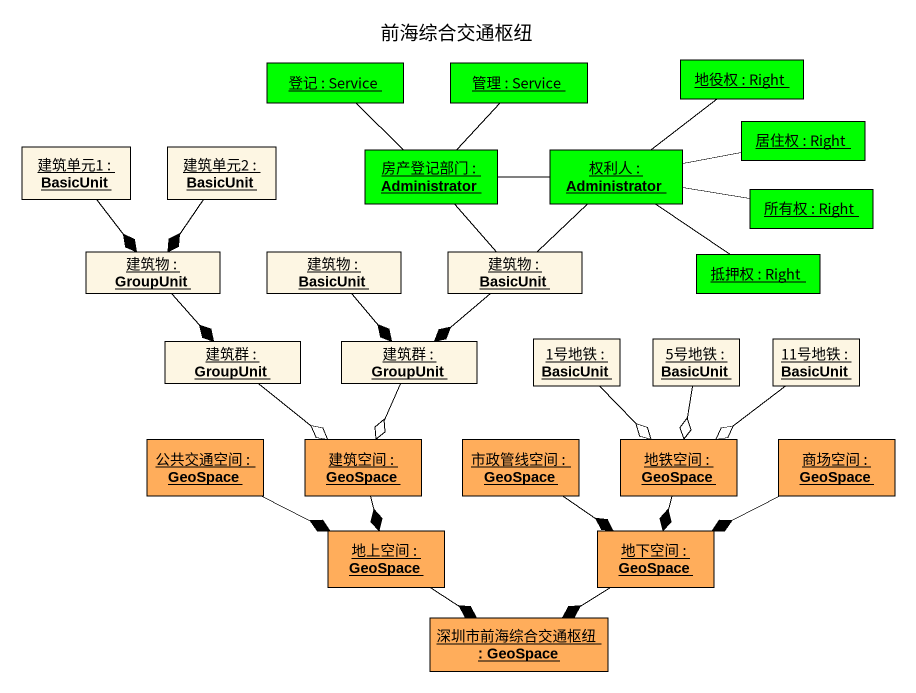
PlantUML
@startuml
title 前海综合交通枢纽
hide circle
hide empty members
object "登记 : Service" as 登记 #00FF00
object "管理 : Service" as 管理 #00FF00
object "地役权 : Right" as 地役权 #00FF00
object "建筑单元1 : BasicUnit" as 建筑单元1
object "建筑单元2 : BasicUnit" as 建筑单元2
object "房产登记部门 : Administrator" as 房产登记部门 #00FF00
object "权利人 : Administrator" as 权利人 #00FF00
object "居住权 : Right" as 居住权 #00FF00
object "所有权 : Right" as 所有权 #00FF00
object "建筑物 : GroupUnit" as 建筑物
object "建筑物 : BasicUnit" as 建筑物_2
object "建筑物 : BasicUnit" as 建筑物_3
object "抵押权 : Right" as 抵押权 #00FF00
object "建筑群 : GroupUnit" as 建筑群
object "建筑群 : GroupUnit" as 建筑群_2
object "1号地铁 : BasicUnit" as o1号地铁
object "5号地铁 : BasicUnit" as o5号地铁
object "11号地铁 : BasicUnit" as o11号地铁
object "公共交通空间 : GeoSpace" as 公共交通空间 #FFAD5B
object "建筑空间 : GeoSpace" as 建筑空间 #FFAD5B
object "市政管线空间 : GeoSpace" as 市政管线空间 #FFAD5B
object "地铁空间 : GeoSpace" as 地铁空间 #FFAD5B
object "商场空间 : GeoSpace" as 商场空间 #FFAD5B
object "地上空间 : GeoSpace" as 地上空间 #FFAD5B
object "地下空间 : GeoSpace" as 地下空间 #FFAD5B
object "深圳市前海综合交通枢纽 : GeoSpace" as 深圳市前海综合交通枢纽 #FFAD5B
登记 -- 房产登记部门
管理 -- 房产登记部门
地役权 -- 权利人
建筑单元1 --* 建筑物
建筑单元2 --* 建筑物
房产登记部门 -right- 权利人
房产登记部门 -- 建筑物_3
权利人 -- 建筑物_3
居住权 -left- 权利人
所有权 -left- 权利人
建筑物 --* 建筑群
建筑物_2 --* 建筑群_2
建筑物_3 --* 建筑群_2
抵押权 -up- 权利人
建筑群 --o 建筑空间
建筑群_2 --o 建筑空间
o1号地铁 --o 地铁空间
o5号地铁 --o 地铁空间
o11号地铁 --o 地铁空间
公共交通空间 -right-* 地上空间
建筑空间 --* 地上空间
市政管线空间 --* 地下空间
地铁空间 --* 地下空间
商场空间 -left-* 地下空间
地上空间 --* 深圳市前海综合交通枢纽
地下空间 --* 深圳市前海综合交通枢纽
@enduml
